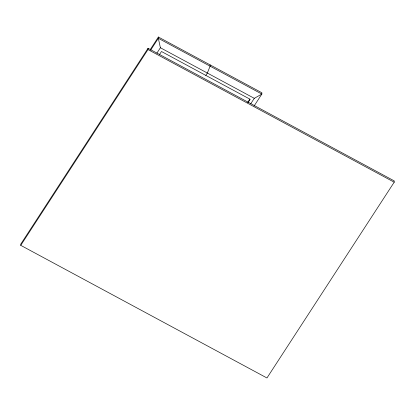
<?xml version="1.0" encoding="UTF-8"?>
<svg xmlns="http://www.w3.org/2000/svg" width="415" height="415" viewBox="0 0 415 415"><rect width="100%" height="100%" fill="white"/><g stroke="black" fill="none" stroke-linecap="round" stroke-linejoin="round"><path stroke-width="0.62" d="M20.75 245.348L20.807 244.067L148.041 48.29L394.25 180.919L394.193 182.201L266.959 377.977L20.75 245.348L147.984 49.572L148.041 48.29M254.094 105.996L261.849 94.065L261.906 92.784L158.39 37.023L158.333 38.305L160.398 47.751L156.87 53.177M210.151 64.906L210.094 66.187L207.344 73.04L205.814 75.39M150.287 49.494L158.39 37.023M150.578 50.236L158.333 38.305L261.849 94.065L254.291 98.329L250.764 103.755M159.37 54.749L161.476 51.507L250.152 99.278L248.051 102.515M247.708 102.443L249.83 99.18M160.398 47.751L254.291 98.329M147.984 49.572L394.193 182.201"/></g></svg>
